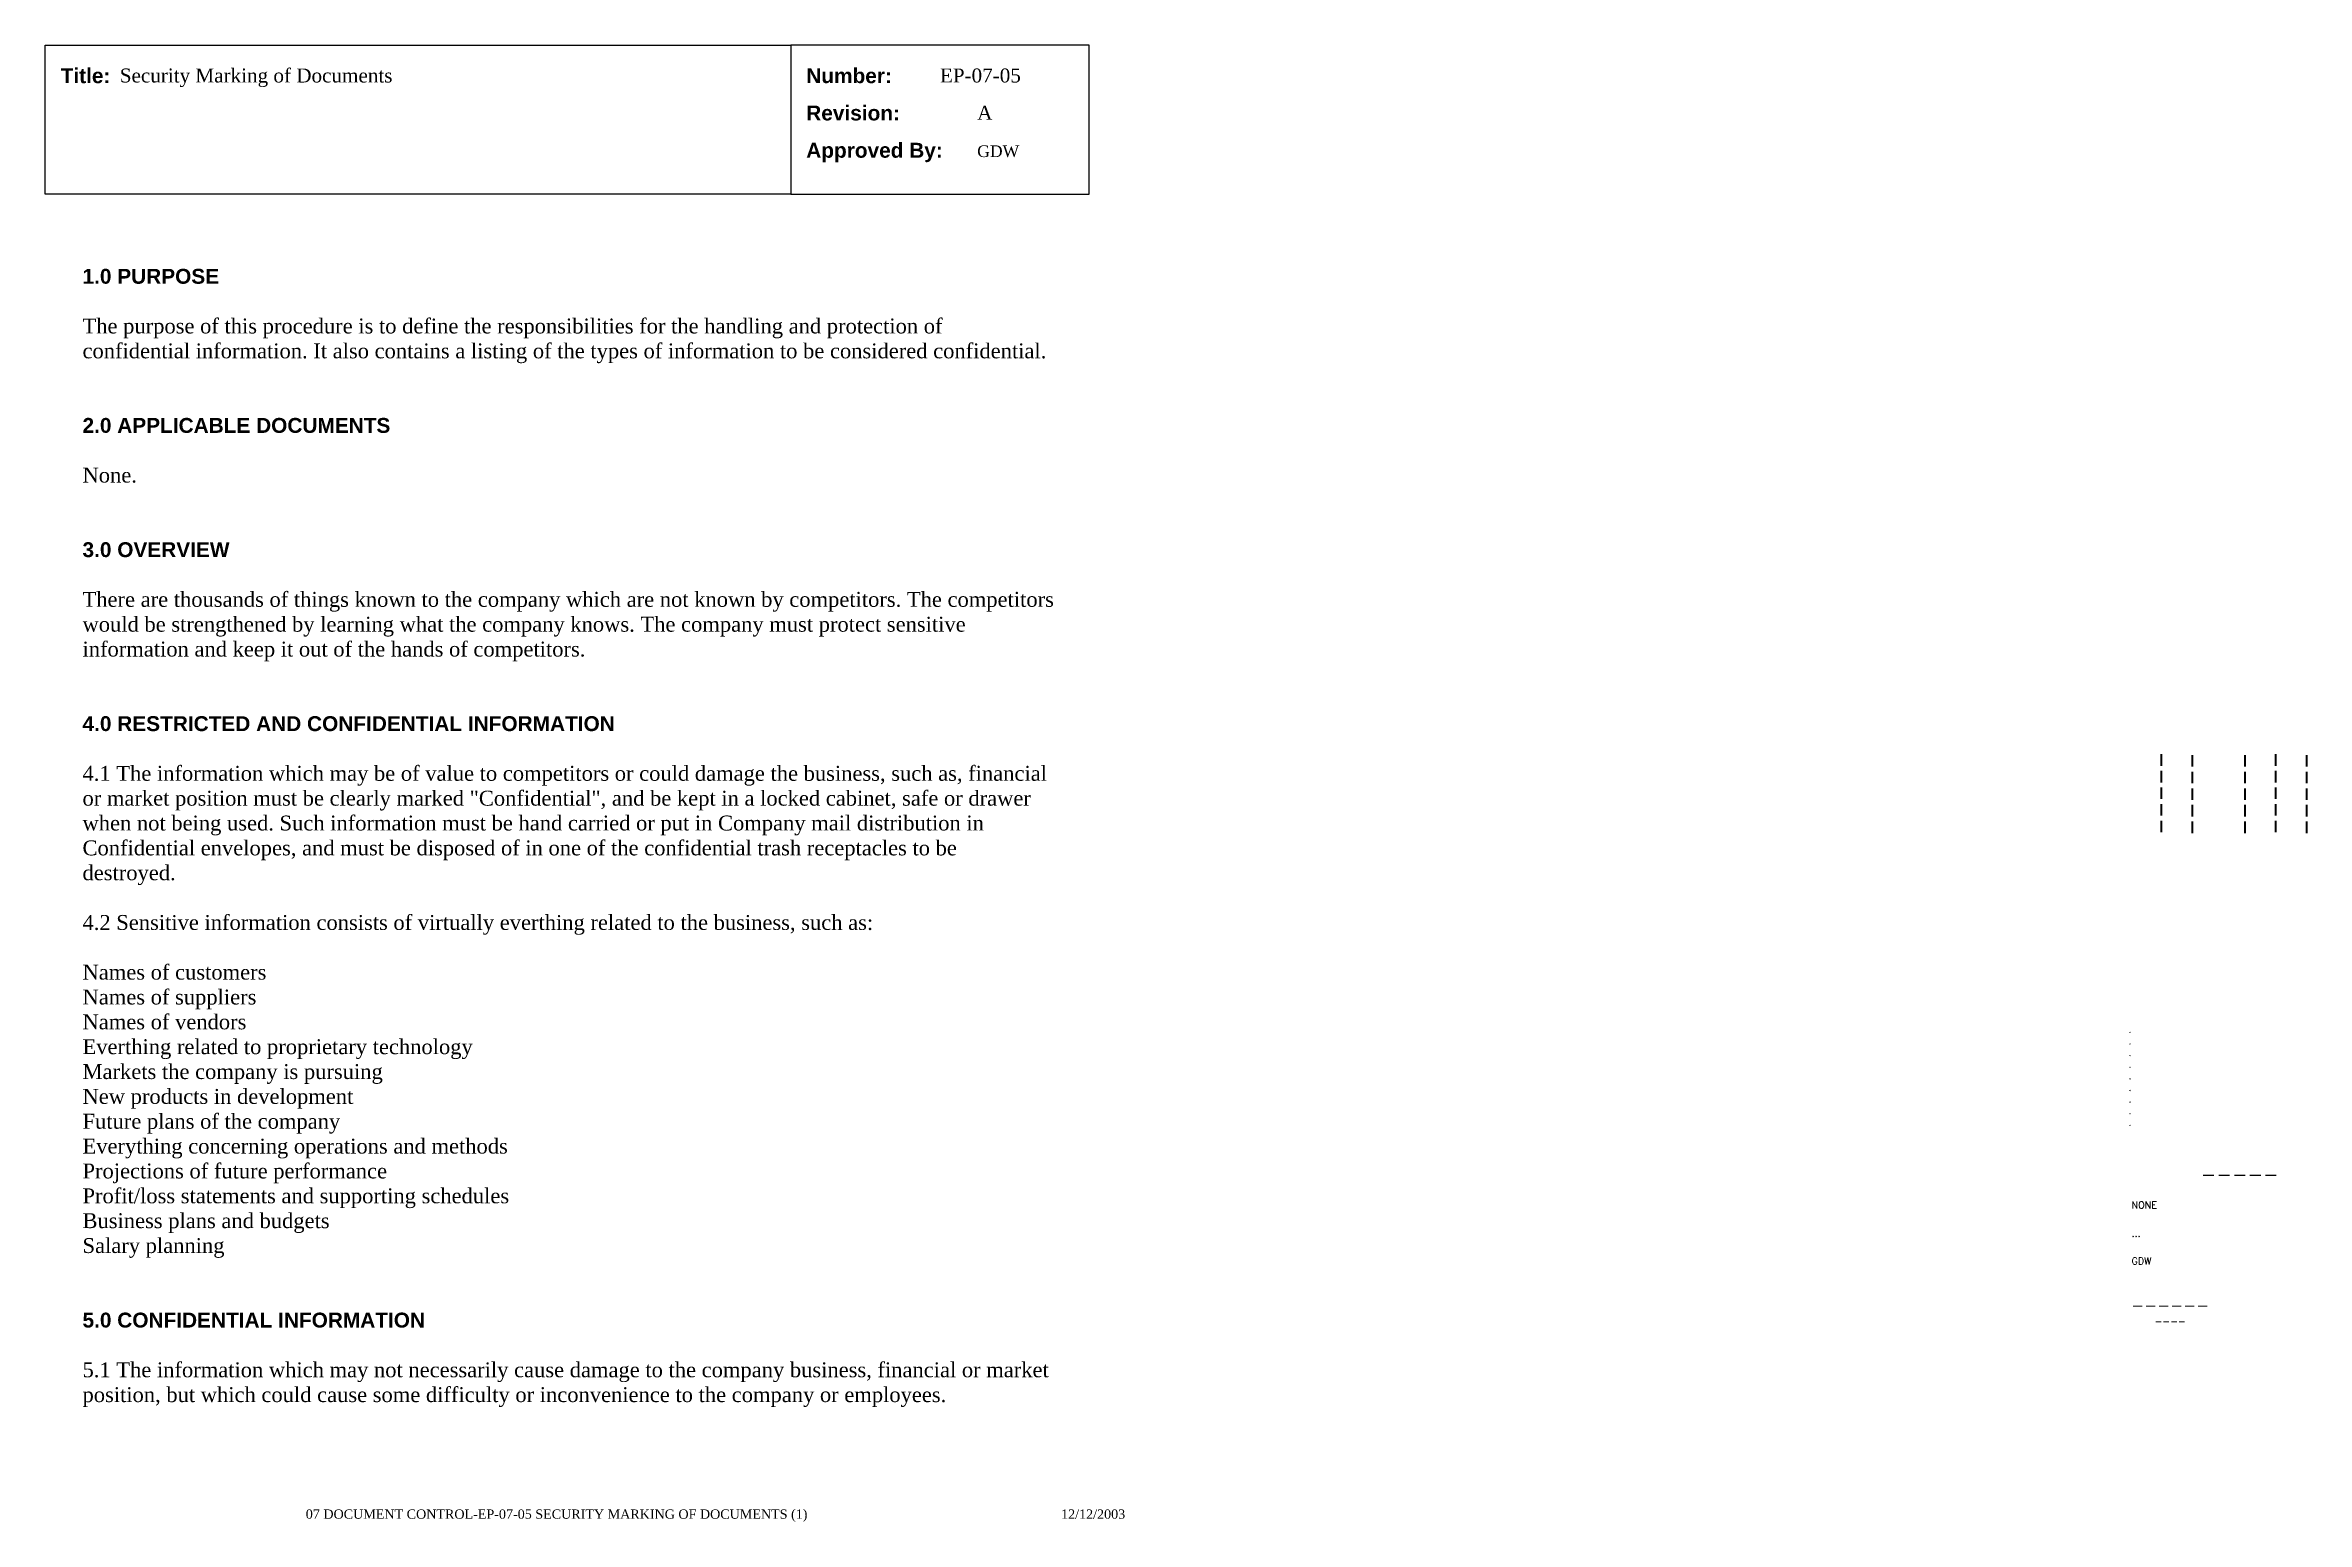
# Paper-space layout 'EP-07-05 Security Marking of Documents (1)' of a CAD drawing. Header units: inches. Extents: x 1 to 31.3, y 0.2 to 20.
import ezdxf
from ezdxf.enums import TextEntityAlignment as Align

# ---------------------------------------------------------------- set-up
doc = ezdxf.new("R2010")
doc.units = ezdxf.units.IN
doc.header["$MEASUREMENT"] = 0
doc.layers.add('TitleBlock_Attributes', color=40, linetype='Continuous', plot=False)
doc.layers.add('TitleBlock_Atts_Print', color=1, linetype='Continuous')
doc.styles.get("Standard").update_dxf_attribs({"font": 'simplex.shx'})
doc.styles.add('style1', font='TIMES.TTF')
doc.styles.add('styleAtt', font='TIMES.TTF')
doc.styles.add('TBBIGTEXT', font='complex.shx')

# ---------------------------------------------------------------- blocks, each defined once
blk = doc.blocks.new('Test1')
at = {"layer": 'TitleBlock_Attributes', "style": 'TBBIGTEXT', "width": 0.8}
for tag, p, height in [('SideLine1', (29.492, 9.408), 0.25), ('SideLine2', (29.906, 9.396), 0.25), ('SideLine3', (30.612, 9.396), 0.25), ('SideLine4', (31.026, 9.408), 0.25), ('SideLine5', (31.44, 9.396), 0.25), ('File-Layout', (28.803, 3.641), 0.125)]:
    blk.add_attdef(tag, p, '', height=height, rotation=90, dxfattribs=at)
at = {"layer": 'TitleBlock_Attributes'}
for tag, p, height in [('REV1', (28.947, 6.754), 0.0625), ('REV2', (28.947, 6.598), 0.0625), ('REV3', (28.947, 6.442), 0.0625), ('REV4', (28.947, 6.286), 0.0625), ('REV5', (28.947, 6.13), 0.0625), ('REV6', (28.947, 5.974), 0.0625), ('REV7', (28.947, 5.818), 0.0625), ('REV8', (28.947, 5.662), 0.0625), ('REV9', (28.947, 5.506), 0.0625), ('SCALE', (28.983, 4.394), 0.0938), ('INCHARGE', (28.983, 4.016), 0.0938), ('DRW', (28.983, 3.641), 0.0938)]:
    blk.add_attdef(tag, p, '', height=height, dxfattribs=at)
at = {"layer": 'TitleBlock_Attributes', "style": 'TBBIGTEXT'}
for tag, height, p in [('PROJNUM', 0.188, (30.434, 4.761)), ('DWG_NUM', 0.156, (31.168, 4.127)), ('CUSTOMER', 0.156, (29.501, 3.017)), ('LOCATION', 0.0938, (29.501, 2.835)), ('DESC_1', 0.188, (29.501, 2.412)), ('DESC_2', 0.188, (29.501, 2.1)), ('DESC_3', 0.188, (29.501, 1.787))]:
    blk.add_attdef(tag, text='', height=height, dxfattribs=at).set_placement(p, align=Align.CENTER)
at = {"layer": 'TitleBlock_Attributes'}
blk.add_attdef('DRW_DATE', text='', height=0.0938, dxfattribs=at).set_placement((31.149, 3.648), align=Align.CENTER)

psp = doc.layouts.new('EP-07-05 Security Marking of Documents (1)')

# ---------------------------------------------------------------- linework, layer by layer
for points in [[(1, 20), (11, 20), (11, 18), (1, 18)], [(11, 18), (15, 18), (15, 20), (11, 20)]]:
    psp.add_lwpolyline(points, close=True)

# ---------------------------------------------------------------- block references
ref = psp.add_blockref('Test1', (0, 0))
ref.add_attrib('CUSTOMER', '------', dxfattribs={"layer": 'TitleBlock_Attributes', "height": 0.1562, "style": 'TBBIGTEXT'}).set_placement((29.501, 3.017), align=Align.CENTER)
ref.add_attrib('LOCATION', '----', dxfattribs={"layer": 'TitleBlock_Attributes', "height": 0.0938, "style": 'TBBIGTEXT'}).set_placement((29.501, 2.835), align=Align.CENTER)
ref.add_attrib('DESC_1', 'Security Marking of Documents', (2, 19.5), dxfattribs={"layer": 'TitleBlock_Atts_Print', "height": 0.1875, "style": 'styleAtt'})
ref.add_attrib('DESC_2', 'EP-07-05', (13, 19.5), dxfattribs={"layer": 'TitleBlock_Atts_Print', "height": 0.1875, "style": 'styleAtt'})
ref.add_attrib('DESC_3', 'A', (13.5, 19), dxfattribs={"layer": 'TitleBlock_Atts_Print', "height": 0.188, "style": 'styleAtt'})
ref.add_attrib('PROJNUM', '-----', dxfattribs={"layer": 'TitleBlock_Attributes', "height": 0.1875, "style": 'TBBIGTEXT'}).set_placement((30.434, 4.761), align=Align.CENTER)
ref.add_attrib('DWG_NUM', 'GDW', (13.5, 18.5), dxfattribs={"layer": 'TitleBlock_Atts_Print', "height": 0.1562, "style": 'styleAtt'})
ref.add_attrib('DRW_DATE', '12/12/2003', dxfattribs={"layer": 'TitleBlock_Atts_Print', "height": 0.125, "style": 'styleAtt'}).set_placement((15.055, 0.232), align=Align.CENTER)
ref.add_attrib('DRW', 'GDW', (28.983, 3.641), dxfattribs={"layer": 'TitleBlock_Attributes', "height": 0.0938})
ref.add_attrib('INCHARGE', '...', (28.983, 4.016), dxfattribs={"layer": 'TitleBlock_Attributes', "height": 0.0938})
ref.add_attrib('SCALE', 'NONE', (28.983, 4.394), dxfattribs={"layer": 'TitleBlock_Attributes', "height": 0.0938})
ref.add_attrib('REV1', '.', (28.947, 6.754), dxfattribs={"layer": 'TitleBlock_Attributes', "height": 0.0625})
ref.add_attrib('REV2', '.', (28.947, 6.598), dxfattribs={"layer": 'TitleBlock_Attributes', "height": 0.0625})
ref.add_attrib('REV3', '.', (28.947, 6.442), dxfattribs={"layer": 'TitleBlock_Attributes', "height": 0.0625})
ref.add_attrib('REV4', '.', (28.947, 6.286), dxfattribs={"layer": 'TitleBlock_Attributes', "height": 0.0625})
ref.add_attrib('REV5', '.', (28.947, 6.13), dxfattribs={"layer": 'TitleBlock_Attributes', "height": 0.0625})
ref.add_attrib('REV6', '.', (28.947, 5.974), dxfattribs={"layer": 'TitleBlock_Attributes', "height": 0.0625})
ref.add_attrib('REV7', '.', (28.947, 5.818), dxfattribs={"layer": 'TitleBlock_Attributes', "height": 0.0625})
ref.add_attrib('REV8', '.', (28.947, 5.662), dxfattribs={"layer": 'TitleBlock_Attributes', "height": 0.0625})
ref.add_attrib('REV9', '.', (28.947, 5.506), dxfattribs={"layer": 'TitleBlock_Attributes', "height": 0.0625})
ref.add_attrib('SideLine1', '-----', (29.492, 9.408), dxfattribs={"layer": 'TitleBlock_Attributes', "height": 0.25, "rotation": 90, "style": 'TBBIGTEXT', "width": 0.8})
ref.add_attrib('SideLine2', '-----', (29.906, 9.396), dxfattribs={"layer": 'TitleBlock_Attributes', "height": 0.25, "rotation": 90, "style": 'TBBIGTEXT', "width": 0.8})
ref.add_attrib('SideLine3', '-----', (30.612, 9.396), dxfattribs={"layer": 'TitleBlock_Attributes', "height": 0.25, "rotation": 90, "style": 'TBBIGTEXT', "width": 0.8})
ref.add_attrib('SideLine4', '-----', (31.026, 9.408), dxfattribs={"layer": 'TitleBlock_Attributes', "height": 0.25, "rotation": 90, "style": 'TBBIGTEXT', "width": 0.8})
ref.add_attrib('SideLine5', '-----', (31.44, 9.396), dxfattribs={"layer": 'TitleBlock_Attributes', "height": 0.25, "rotation": 90, "style": 'TBBIGTEXT', "width": 0.8})
ref.add_attrib('File-Layout', '07 DOCUMENT CONTROL-EP-07-05 SECURITY MARKING OF DOCUMENTS (1)', dxfattribs={"layer": 'TitleBlock_Atts_Print', "height": 0.125, "style": 'styleAtt'}).set_placement((7.859, 0.232), align=Align.CENTER)

# ---------------------------------------------------------------- texts
at = {"color": 5, "char_height": 0.2, "width": 2, "attachment_point": 1, "line_spacing_factor": 1.5, "style": 'style1'}
for s, insert in [('{\\fArial|b1|i0|c0|p34;Title:}', (1.207, 19.691)), ('{\\fArial|b1|i0|c0|p34;Number:\\PRevision:\\PApproved By:}', (11.207, 19.691))]:
    psp.add_mtext(s, dxfattribs=dict(at, insert=insert))
at = {"color": 5, "insert": (1.5, 17), "char_height": 0.2, "width": 13, "attachment_point": 1, "style": 'style1'}
psp.add_mtext('{\\fArial|b1|i0|c0|p34;1.0 PURPOSE\\P\\P}The purpose of this procedure is to define the responsibilities for the handling and protection of confidential information. It also contains a listing of the types of information to be considered confidential.\\P\\P\\P{\\fArial|b1|i0|c0|p34;2.0 APPLICABLE DOCUMENTS\\P\\P}None.\\P\\P\\P{\\fArial|b1|i0|c0|p34;3.0 OVERVIEW\\P\\P}There are thousands of things known to the company which are not known by competitors. The competitors would be strengthened by learning what the company knows. The company must protect sensitive information and keep it out of the hands of competitors.\\P\\P\\P{\\fArial|b1|i0|c0|p34;4.0 RESTRICTED AND CONFIDENTIAL INFORMATION\\P\\P}4.1 The information which may be of value to competitors or could damage the business, such as, financial or market position must be clearly marked "Confidential", and be kept in a locked cabinet, safe or drawer when not being used. Such information must be hand carried or put in Company mail distribution in Confidential envelopes, and must be disposed of in one of the confidential trash receptacles to be destroyed.\\P\\P4.2 Sensitive information consists of virtually everthing related to the business, such as:\\P\\PNames of customers\\PNames of suppliers\\PNames of vendors\\PEverthing related to proprietary technology\\PMarkets the company is pursuing\\PNew products in development\\PFuture plans of the company\\PEverything concerning operations and methods\\PProjections of future performance\\PProfit/loss statements and supporting schedules\\PBusiness plans and budgets\\PSalary planning\\P\\P\\P{\\fArial|b1|i0|c0|p34;5.0 CONFIDENTIAL INFORMATION\\P\\P}5.1 The information which may not necessarily cause damage to the company business, financial or market position, but which could cause some difficulty or inconvenience to the company or employees.', dxfattribs=at)

doc.saveas('drawing.dxf')
